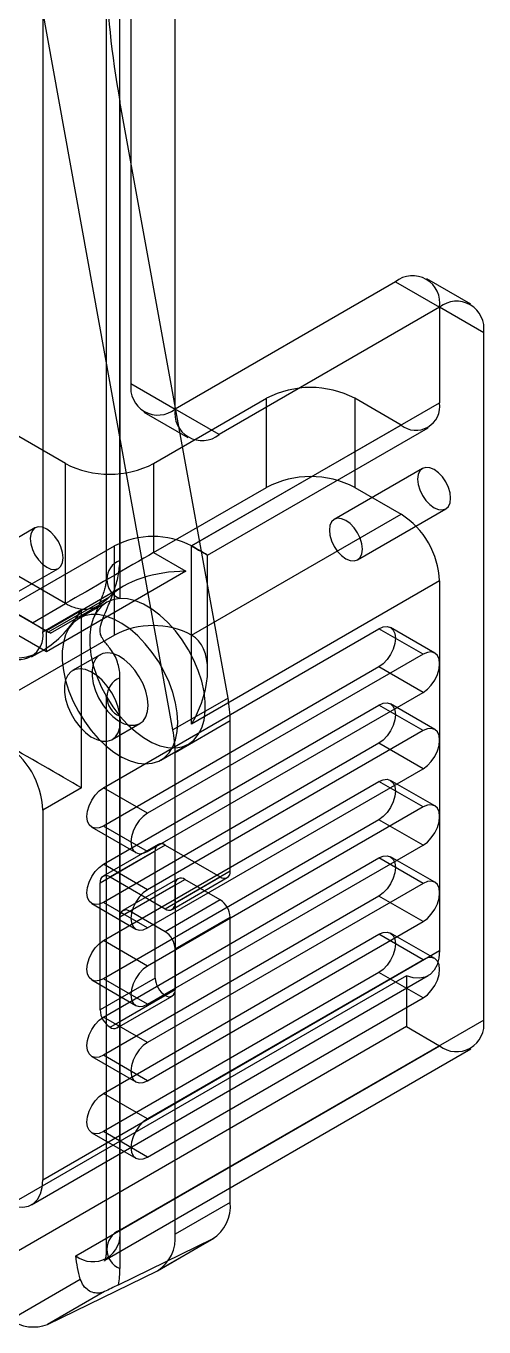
# Model space of a CAD drawing. Header units: millimetres. Extents: x -67 to 338, y -112 to 327.
# Drawn here: x -12.8 to 16.6, y -111.6 to -28.1 of the extents above; entities that cross this region are included whole.
import ezdxf

# ---------------------------------------------------------------- set-up
doc = ezdxf.new("R2010")
doc.units = ezdxf.units.MM

msp = doc.modelspace()

# ---------------------------------------------------------------- linework, layer by layer
at = {"color": 7, "linetype": 'Continuous', "lineweight": 25}
for p, q in [((-3.192, -52.709), (-3.192, -21.272)), ((-6.02, -22.497), (-6.02, -51.076)), ((-6.727, -62.412), (-6.727, -23.313)), ((-7.606, -24.538), (-7.606, -63.636)), ((-11.677, -25.763), (-11.677, -66.998)), ((-3.331, -73.28), (-11.746, -26.835)), ((0.205, -71.239), (-6.727, -32.98)), ((-6.727, -32.98), (-6.727, -64.861)), ((10.951, -44.545), (-3.192, -52.709)), ((10.951, -44.545), (13.779, -46.178)), ((15.779, -45.98), (12.95, -44.347)), ((13.779, -46.178), (-0.363, -54.342)), ((13.779, -46.179), (13.779, -52.303)), ((16.607, -47.811), (13.779, -46.179)), ((16.607, -91.905), (16.607, -47.811)), ((-10.227, -56.202), (-22.248, -49.262)), ((-6.02, -51.076), (-3.192, -52.709)), ((-4.57, -56.202), (2.677, -52.017)), ((-2.131, -61.487), (13.779, -52.303)), ((2.677, -57.733), (2.677, -52.017)), ((11.304, -53.732), (8.334, -52.017)), ((8.334, -52.017), (8.334, -57.733)), ((-5.191, -52.907), (-2.363, -54.54)), ((-0.363, -54.342), (-3.192, -52.709)), ((11.304, -53.732), (-2.131, -61.488)), ((-1.106, -62.079), (13.054, -53.905)), ((-11.45, -68.279), (-33.268, -55.683)), ((-29.268, -56.64), (-11.45, -66.927)), ((-10.227, -65.183), (-10.227, -56.202)), ((-4.57, -56.202), (-4.57, -61.917)), ((12.676, -56.515), (7.019, -59.781)), ((-10.227, -65.183), (-22.248, -58.244)), ((-4.57, -61.917), (2.677, -57.733)), ((8.334, -57.733), (11.304, -59.448)), ((8.519, -62.379), (14.175, -59.113)), ((-12.349, -66.408), (-24.369, -59.469)), ((-2.131, -67.204), (11.304, -59.448)), ((-12.179, -60.333), (-15.008, -61.965)), ((-14.152, -65.57), (-7.081, -61.488)), ((-7.081, -67.204), (-7.081, -61.488)), ((-2.131, -72.919), (-2.131, -61.487)), ((-4.57, -61.917), (-2.5, -63.113)), ((-1.106, -69.469), (-1.106, -62.079)), ((-13.508, -64.564), (-10.679, -62.931)), ((-2.5, -63.113), (-11.45, -68.279)), ((-6.5, -64.069), (-11.45, -66.927)), ((13.779, -63.734), (-2.131, -72.919)), ((13.779, -63.734), (13.779, -87.443)), ((-11.313, -67.005), (-7.399, -64.746)), ((-12.349, -66.408), (-10.227, -65.183)), ((-11.677, -66.998), (-9.202, -65.569)), ((-11.177, -67.084), (-8.102, -65.309)), ((-7.584, -65.104), (-9.352, -66.125)), ((-9.202, -77.001), (-9.202, -65.569)), ((13.468, -68.355), (10.64, -66.722)), ((-7.081, -67.204), (-14.152, -71.286)), ((-11.45, -68.279), (-11.45, -66.927)), ((-7.788, -77.001), (9.89, -66.796)), ((12.718, -68.429), (9.89, -66.796)), ((-12.402, -68.601), (-11.677, -68.182)), ((-8.002, -68.463), (-9.77, -69.484)), ((9.89, -69.246), (-7.788, -79.451)), ((12.718, -68.429), (-4.959, -78.634)), ((12.718, -70.878), (9.89, -69.246)), ((-6.727, -105.375), (-6.727, -69.951)), ((-4.959, -81.083), (12.718, -70.878)), ((-7.788, -81.9), (9.89, -71.695)), ((-7.606, -71.176), (-7.606, -106.6)), ((0.205, -71.239), (-3.331, -73.28)), ((12.718, -73.328), (9.89, -71.695)), ((13.468, -73.254), (10.64, -71.621)), ((-6.727, -72.4), (-6.727, -107.825)), ((-7.22, -73.901), (-5.452, -72.88)), ((12.718, -73.328), (-4.959, -83.533)), ((0.344, -72.713), (-3.192, -74.754)), ((0.344, -82.348), (0.344, -72.713)), ((9.89, -74.145), (-7.788, -84.35)), ((-4.102, -75.218), (-2.335, -74.198)), ((12.718, -75.778), (9.89, -74.145)), ((-3.192, -84.389), (-3.192, -74.754)), ((-4.959, -85.983), (12.718, -75.778)), ((-7.788, -86.8), (9.89, -76.594)), ((12.718, -78.227), (9.89, -76.594)), ((13.468, -78.153), (10.64, -76.52)), ((-9.202, -77.001), (-11.677, -78.43)), ((-4.959, -78.634), (-7.788, -77.001)), ((12.718, -78.227), (-4.959, -88.432)), ((-11.677, -78.43), (-11.677, -102.139)), ((9.89, -79.044), (-7.788, -89.249)), ((12.718, -80.677), (9.89, -79.044)), ((-8.538, -79.525), (-5.709, -81.158)), ((-4.959, -81.083), (-7.788, -79.451)), ((-4.278, -80.63), (-7.813, -82.671)), ((-3.828, -80.674), (-7.363, -82.715)), ((-4.959, -90.882), (12.718, -80.677)), ((-3.828, -80.674), (-0.292, -82.715)), ((-8, -83.083), (-4.464, -81.042)), ((-7.788, -91.699), (9.89, -81.494)), ((-4.464, -89.207), (-4.464, -81.042)), ((12.718, -83.127), (9.89, -81.494)), ((13.468, -83.052), (10.64, -81.419)), ((-4.959, -83.533), (-7.788, -81.9)), ((0.344, -82.348), (-3.192, -84.389)), ((-8, -91.248), (-8, -83.083)), ((-7.363, -82.715), (-3.828, -84.756)), ((-3.192, -83.246), (-6.727, -85.287)), ((-3.005, -82.834), (-6.541, -84.875)), ((-6.091, -84.92), (-2.555, -82.879)), ((12.718, -83.127), (-4.959, -93.332)), ((-3.828, -84.756), (-0.292, -82.715)), ((-3.378, -84.801), (0.158, -82.76)), ((-3.192, -83.246), (-3.192, -89.942)), ((-0.292, -84.185), (-2.555, -82.879)), ((9.89, -83.943), (-7.788, -94.148)), ((-0.292, -84.185), (-3.828, -86.226)), ((12.718, -85.576), (9.89, -83.943)), ((-8.538, -84.424), (-5.709, -86.057)), ((-4.959, -85.983), (-7.788, -84.35)), ((-3.828, -86.226), (-6.091, -84.92)), ((-6.727, -85.287), (-6.727, -91.983)), ((-4.959, -95.781), (12.718, -85.576)), ((-3.192, -87.328), (0.344, -85.287)), ((0.344, -103.587), (0.344, -85.287)), ((-7.788, -96.598), (9.89, -86.393)), ((12.718, -88.026), (9.89, -86.393)), ((13.468, -87.951), (10.64, -86.319)), ((-11.677, -102.139), (13.779, -87.443)), ((-4.959, -88.432), (-7.788, -86.8)), ((-3.192, -105.628), (-3.192, -87.328)), ((12.718, -88.026), (-4.959, -98.231)), ((11.658, -89.047), (-13.798, -103.743)), ((-12.402, -103.741), (13.054, -89.046)), ((-4.464, -89.207), (-8, -91.248)), ((9.89, -88.843), (-7.788, -99.048)), ((-4.959, -90.882), (-7.788, -89.249)), ((12.718, -90.475), (9.89, -88.843)), ((11.658, -89.047), (11.658, -92.313)), ((-8.538, -89.323), (-5.709, -90.956)), ((-6.727, -91.983), (-3.192, -89.942)), ((-7.363, -92.351), (-3.828, -90.31)), ((-6.914, -92.395), (-3.378, -90.354)), ((-4.959, -100.68), (12.718, -90.475)), ((-4.959, -93.332), (-7.788, -91.699)), ((11.658, -92.313), (-13.798, -107.009)), ((16.607, -91.905), (-6.727, -105.375)), ((11.658, -92.313), (13.779, -93.538)), ((-9.556, -107.009), (13.779, -93.538)), ((-8.538, -94.223), (-5.709, -95.855)), ((-4.959, -95.781), (-7.788, -94.148)), ((-7.556, -107.207), (15.779, -93.736)), ((-4.959, -98.231), (-7.788, -96.598)), ((-8.538, -99.122), (-5.709, -100.755)), ((-4.959, -100.68), (-7.788, -99.048)), ((0.344, -103.587), (-3.192, -105.628)), ((-6.82, -108.875), (-0.793, -105.93)), ((-4.329, -107.971), (-0.793, -105.93)), ((-4.227, -107.917), (-0.692, -105.876)), ((-11.368, -111.411), (-4.329, -107.971)), ((-13.766, -111.109), (-9.274, -108.516)), ((-7.725, -109.308), (-11.368, -111.411))]:
    msp.add_line(p, q, dxfattribs=at)
at = {"color": 7, "linetype": 'Continuous', "lineweight": 25, "flags": 128}
for points in [[(14.486, -58.427), (14.45, -58.089), (14.344, -57.732), (14.175, -57.381), (13.956, -57.06), (13.7, -56.79), (13.425, -56.59), (13.151, -56.473), (12.895, -56.448), (12.675, -56.515), (12.507, -56.672), (12.401, -56.906), (12.365, -57.202), (12.401, -57.54), (12.507, -57.897), (12.675, -58.248), (12.895, -58.569), (13.151, -58.839), (13.425, -59.039), (13.7, -59.156), (13.956, -59.181), (14.175, -59.113), (14.344, -58.957), (14.45, -58.723), (14.486, -58.427)], [(8.829, -61.692), (8.793, -61.354), (8.687, -60.998), (8.519, -60.647), (8.299, -60.325), (8.043, -60.055), (7.769, -59.855), (7.494, -59.738), (7.238, -59.713), (7.019, -59.781), (6.85, -59.937), (6.744, -60.172), (6.708, -60.468), (6.744, -60.806), (6.85, -61.162), (7.019, -61.513), (7.238, -61.835), (7.494, -62.105), (7.769, -62.305), (8.043, -62.422), (8.299, -62.447), (8.519, -62.379), (8.687, -62.223), (8.793, -61.988), (8.829, -61.692)], [(-10.369, -62.244), (-10.405, -61.906), (-10.511, -61.55), (-10.679, -61.199), (-10.899, -60.877), (-11.155, -60.607), (-11.429, -60.407), (-11.704, -60.29), (-11.96, -60.265), (-12.179, -60.333), (-12.348, -60.489), (-12.454, -60.723), (-12.49, -61.019), (-12.454, -61.357), (-12.348, -61.714), (-12.179, -62.065), (-11.96, -62.386), (-11.704, -62.656), (-11.429, -62.856), (-11.155, -62.973), (-10.899, -62.999), (-10.679, -62.931), (-10.511, -62.774), (-10.405, -62.54), (-10.369, -62.244)], [(-6.727, -64.861), (-7.175, -64.933), (-7.578, -65.101), (-7.927, -65.362), (-8.215, -65.711), (-8.436, -66.141), (-8.586, -66.643), (-8.662, -67.207), (-8.662, -67.82), (-8.586, -68.472), (-8.436, -69.147), (-8.215, -69.833), (-7.927, -70.514), (-7.578, -71.179), (-7.175, -71.812), (-6.727, -72.4)], [(-6.727, -72.4), (-6.245, -72.93), (-5.738, -73.394), (-5.214, -73.781), (-4.685, -74.085), (-4.162, -74.298), (-3.655, -74.418), (-3.174, -74.44), (-2.73, -74.366), (-2.331, -74.196), (-1.985, -73.933), (-1.7, -73.584), (-1.48, -73.155), (-1.332, -72.655), (-1.256, -72.094), (-1.256, -71.484), (-1.332, -70.836), (-1.48, -70.164), (-1.7, -69.482), (-1.985, -68.803), (-2.331, -68.141), (-2.73, -67.51), (-3.174, -66.923), (-3.655, -66.391), (-4.162, -65.925), (-4.685, -65.534), (-5.214, -65.227), (-5.738, -65.01), (-6.245, -64.887), (-6.727, -64.861)], [(-3.015, -72.815), (-3.051, -72.197), (-3.159, -71.55), (-3.336, -70.886), (-3.579, -70.217), (-3.883, -69.558), (-4.243, -68.92), (-4.651, -68.316), (-5.1, -67.758), (-5.58, -67.257), (-6.082, -66.822), (-6.598, -66.462), (-7.115, -66.184), (-7.625, -65.994), (-8.118, -65.894), (-8.583, -65.888), (-9.013, -65.974), (-9.397, -66.152), (-9.73, -66.418), (-10.005, -66.767), (-10.216, -67.192), (-10.358, -67.684), (-10.43, -68.235), (-10.43, -68.833), (-10.358, -69.467), (-10.216, -70.124), (-10.005, -70.792), (-9.73, -71.458), (-9.397, -72.108), (-9.013, -72.73), (-8.583, -73.313), (-8.118, -73.844), (-7.625, -74.313), (-7.115, -74.711), (-6.598, -75.031), (-6.082, -75.266), (-5.58, -75.411), (-5.1, -75.464), (-4.651, -75.424), (-4.243, -75.291), (-3.883, -75.069), (-3.579, -74.761), (-3.336, -74.373), (-3.159, -73.913), (-3.051, -73.391), (-3.015, -72.815)], [(9.89, -66.796), (10.164, -66.679), (10.42, -66.654), (10.64, -66.722), (10.808, -66.878), (10.914, -67.112), (10.951, -67.408), (10.914, -67.746), (10.808, -68.103), (10.64, -68.454), (10.42, -68.775), (10.164, -69.045), (9.89, -69.246)], [(-4.924, -71.713), (-4.961, -71.272), (-5.07, -70.807), (-5.247, -70.337), (-5.485, -69.88), (-5.773, -69.455), (-6.101, -69.081), (-6.454, -68.771), (-6.818, -68.539), (-7.179, -68.395), (-7.521, -68.344), (-7.831, -68.388), (-8.095, -68.526), (-8.304, -68.751), (-8.448, -69.055), (-8.521, -69.425), (-8.521, -69.847), (-8.448, -70.302), (-8.304, -70.772), (-8.095, -71.238), (-7.831, -71.681), (-7.521, -72.083), (-7.179, -72.427), (-6.818, -72.698), (-6.454, -72.888), (-6.101, -72.986), (-5.773, -72.989), (-5.485, -72.898), (-5.247, -72.716), (-5.07, -72.449), (-4.961, -72.11), (-4.924, -71.713)], [(12.718, -70.878), (12.993, -70.678), (13.249, -70.408), (13.468, -70.087), (13.637, -69.736), (13.743, -69.379), (13.779, -69.041), (13.743, -68.745), (13.637, -68.511), (13.468, -68.355), (13.249, -68.287), (12.993, -68.312), (12.718, -68.429)], [(-6.692, -72.733), (-6.729, -72.293), (-6.838, -71.828), (-7.015, -71.357), (-7.253, -70.9), (-7.541, -70.476), (-7.869, -70.101), (-8.222, -69.792), (-8.586, -69.56), (-8.947, -69.416), (-9.289, -69.364), (-9.599, -69.409), (-9.863, -69.546), (-10.071, -69.772), (-10.215, -70.076), (-10.289, -70.446), (-10.289, -70.867), (-10.215, -71.322), (-10.071, -71.793), (-9.863, -72.259), (-9.599, -72.702), (-9.289, -73.103), (-8.947, -73.447), (-8.586, -73.719), (-8.222, -73.908), (-7.869, -74.006), (-7.541, -74.01), (-7.253, -73.919), (-7.015, -73.736), (-6.838, -73.47), (-6.729, -73.131), (-6.692, -72.733)], [(9.89, -71.695), (10.164, -71.578), (10.42, -71.553), (10.64, -71.621), (10.808, -71.777), (10.914, -72.012), (10.951, -72.308), (10.914, -72.646), (10.808, -73.002), (10.64, -73.353), (10.42, -73.675), (10.164, -73.945), (9.89, -74.145)], [(12.718, -75.778), (12.993, -75.577), (13.249, -75.307), (13.468, -74.986), (13.637, -74.635), (13.743, -74.278), (13.779, -73.941), (13.743, -73.644), (13.637, -73.41), (13.468, -73.254), (13.249, -73.186), (12.993, -73.211), (12.718, -73.328)], [(9.89, -76.594), (10.164, -76.478), (10.42, -76.452), (10.64, -76.52), (10.808, -76.677), (10.914, -76.911), (10.951, -77.207), (10.914, -77.545), (10.808, -77.901), (10.64, -78.252), (10.42, -78.574), (10.164, -78.844), (9.89, -79.044)], [(-7.788, -79.451), (-8.062, -79.567), (-8.318, -79.593), (-8.538, -79.525), (-8.706, -79.369), (-8.812, -79.134), (-8.848, -78.838), (-8.812, -78.5), (-8.706, -78.144), (-8.538, -77.793), (-8.318, -77.471), (-8.062, -77.201), (-7.788, -77.001)], [(12.718, -80.677), (12.993, -80.477), (13.249, -80.207), (13.468, -79.885), (13.637, -79.534), (13.743, -79.178), (13.779, -78.84), (13.743, -78.544), (13.637, -78.309), (13.468, -78.153), (13.249, -78.085), (12.993, -78.111), (12.718, -78.227)], [(-4.959, -78.634), (-5.234, -78.834), (-5.49, -79.104), (-5.709, -79.426), (-5.878, -79.777), (-5.984, -80.133), (-6.02, -80.471), (-5.984, -80.767), (-5.878, -81.001), (-5.709, -81.158), (-5.49, -81.226), (-5.234, -81.2), (-4.959, -81.083)], [(9.89, -81.494), (10.164, -81.377), (10.42, -81.352), (10.64, -81.419), (10.808, -81.576), (10.914, -81.81), (10.951, -82.106), (10.914, -82.444), (10.808, -82.801), (10.64, -83.152), (10.42, -83.473), (10.164, -83.743), (9.89, -83.943)], [(-7.788, -84.35), (-8.062, -84.467), (-8.318, -84.492), (-8.538, -84.424), (-8.706, -84.268), (-8.812, -84.034), (-8.848, -83.737), (-8.812, -83.4), (-8.706, -83.043), (-8.538, -82.692), (-8.318, -82.371), (-8.062, -82.101), (-7.788, -81.9)], [(12.718, -85.576), (12.993, -85.376), (13.249, -85.106), (13.468, -84.784), (13.637, -84.433), (13.743, -84.077), (13.779, -83.739), (13.743, -83.443), (13.637, -83.209), (13.468, -83.052), (13.249, -82.984), (12.993, -83.01), (12.718, -83.127)], [(-4.959, -83.533), (-5.234, -83.733), (-5.49, -84.003), (-5.709, -84.325), (-5.878, -84.676), (-5.984, -85.032), (-6.02, -85.37), (-5.984, -85.666), (-5.878, -85.901), (-5.709, -86.057), (-5.49, -86.125), (-5.234, -86.099), (-4.959, -85.983)], [(9.89, -86.393), (10.164, -86.276), (10.42, -86.251), (10.64, -86.319), (10.808, -86.475), (10.914, -86.709), (10.951, -87.005), (10.914, -87.343), (10.808, -87.7), (10.64, -88.051), (10.42, -88.372), (10.164, -88.642), (9.89, -88.843)], [(-7.788, -89.249), (-8.062, -89.366), (-8.318, -89.391), (-8.538, -89.323), (-8.706, -89.167), (-8.812, -88.933), (-8.848, -88.637), (-8.812, -88.299), (-8.706, -87.942), (-8.538, -87.591), (-8.318, -87.27), (-8.062, -87), (-7.788, -86.8)], [(13.779, -87.443), (13.74, -87.928), (13.623, -88.352), (13.433, -88.701), (13.175, -88.966), (12.858, -89.136), (12.491, -89.208), (12.087, -89.178), (11.658, -89.047)], [(-4.959, -88.432), (-5.234, -88.633), (-5.49, -88.903), (-5.709, -89.224), (-5.878, -89.575), (-5.984, -89.932), (-6.02, -90.269), (-5.984, -90.566), (-5.878, -90.8), (-5.709, -90.956), (-5.49, -91.024), (-5.234, -90.999), (-4.959, -90.882)], [(12.718, -90.475), (12.993, -90.275), (13.249, -90.005), (13.468, -89.684), (13.637, -89.333), (13.743, -88.976), (13.779, -88.638), (13.743, -88.342), (13.637, -88.108), (13.468, -87.952), (13.249, -87.884), (12.993, -87.909), (12.718, -88.026)], [(-7.788, -94.148), (-8.062, -94.265), (-8.318, -94.29), (-8.538, -94.223), (-8.706, -94.066), (-8.812, -93.832), (-8.848, -93.536), (-8.812, -93.198), (-8.706, -92.841), (-8.538, -92.49), (-8.318, -92.169), (-8.062, -91.899), (-7.788, -91.699)], [(-4.959, -93.332), (-5.234, -93.532), (-5.49, -93.802), (-5.709, -94.123), (-5.878, -94.474), (-5.984, -94.831), (-6.02, -95.169), (-5.984, -95.465), (-5.878, -95.699), (-5.709, -95.855), (-5.49, -95.923), (-5.234, -95.898), (-4.959, -95.781)], [(-7.788, -99.048), (-8.062, -99.164), (-8.318, -99.19), (-8.538, -99.122), (-8.706, -98.966), (-8.812, -98.731), (-8.848, -98.435), (-8.812, -98.097), (-8.706, -97.741), (-8.538, -97.39), (-8.318, -97.068), (-8.062, -96.798), (-7.788, -96.598)], [(-4.959, -98.231), (-5.234, -98.431), (-5.49, -98.701), (-5.709, -99.023), (-5.878, -99.374), (-5.984, -99.73), (-6.02, -100.068), (-5.984, -100.364), (-5.878, -100.598), (-5.709, -100.755), (-5.49, -100.823), (-5.234, -100.797), (-4.959, -100.68)], [(-13.798, -103.743), (-13.369, -103.873), (-12.965, -103.903), (-12.598, -103.831), (-12.281, -103.661), (-12.023, -103.397), (-11.833, -103.047), (-11.716, -102.623), (-11.677, -102.139)]]:
    msp.add_lwpolyline(points, dxfattribs=at)
at = {"color": 7, "linetype": 'Continuous', "lineweight": 25}
for centre, radius, start, end in [((12.046, -45.914), 1.753, 351.31468, 128.67457), ((14.874, -47.547), 1.753, 351.31506, 128.67419), ((-4.287, -51.341), 1.753, 171.31506, 308.67419), ((5.506, -57.446), 6.121, 62.48054, 117.51946), ((12.263, -52.534), 1.534, 231.32543, 8.68532), ((-1.459, -52.974), 1.753, 171.31468, 308.67457), ((-7.399, -50.773), 6.121, 242.48054, 297.51946), ((5.506, -63.162), 6.121, 62.48054, 117.51946), ((8.428, -63.966), 5.356, 2.4764, 57.5236), ((-4.606, -66.238), 5.356, 62.48054, 117.51946), ((-6.262, -63.636), 1.31, 110.78342, 249.21658), ((-4.606, -71.954), 5.356, 62.48054, 117.51946), ((-13.193, -67.23), 1.534, 231.32581, 8.68494), ((-6.262, -71.176), 1.31, 110.78342, 249.21658), ((-7.951, -72.752), 8.295, 0.27307, 10.51125), ((-11.487, -74.793), 8.295, 0.27307, 10.51125), ((-17.027, -78.661), 5.356, 2.4763, 57.5237), ((-4.076, -80.979), 0.393, 50.79671, 189.21404), ((-0.044, -82.411), 0.393, 230.79671, 9.21404), ((-7.612, -83.02), 0.393, 50.79671, 189.21404), ((-2.804, -83.184), 0.393, 50.79671, 189.21404), ((-1.038, -85.35), 1.383, 2.60548, 57.39452), ((-6.339, -85.225), 0.393, 50.79671, 189.21404), ((-3.58, -84.452), 0.393, 230.79671, 9.21404), ((-4.573, -87.391), 1.383, 2.60548, 57.39452), ((-3.083, -89.144), 1.383, 182.60548, 237.39452), ((-3.58, -90.005), 0.393, 230.79671, 9.21404), ((-6.618, -91.185), 1.383, 182.60548, 237.39452), ((-7.115, -92.046), 0.393, 230.79671, 9.21404), ((14.874, -92.169), 1.753, 231.32581, 8.68494), ((-2.093, -103.852), 2.452, 302.01765, 6.19886), ((-8.46, -105.64), 1.753, 231.32581, 8.68494), ((-6.262, -106.6), 1.31, 110.78342, 249.21658), ((-5.629, -105.893), 2.452, 302.01765, 6.19886), ((-12.39, -107.851), 5.663, 349.58303, 0.26941), ((-12.282, -108.994), 2.584, 234.94884, 290.71155)]:
    msp.add_arc(centre, radius, start, end, dxfattribs=at)
for centre, major_axis, ratio, start_param, end_param in [((-4.606, -31.755), (-1.963, 11.766), 0.192806, 0.883508, 1.642855), ((-4.606, -60.059), (3.5, -2.021), 0.00007, 5.497828, 7.068624), ((-7.399, -63.551), (4, 2.31), 0.00007, 0.785358, 2.356154), ((-2.5, -66.379), (5.657, 0), 0.577382, 1.570796, 2.617994), ((-11.677, -64.141), (2.475, 4.287), 0.577335, 3.141633, 4.71243), ((-15.177, -64.775), (4, -2.31), 0.00007, 5.497828, 6.545025), ((-7.45, -69.236), (4, -2.31), 0.00007, 3.141633, 3.403433), ((-4.606, -71.49), (2.475, 4.287), 0.577335, 4.71243, 6.283226), ((-11.677, -75.572), (3.5, -2.021), 0.00007, 0.785439, 2.356235)]:
    msp.add_ellipse(centre, major_axis=major_axis, ratio=ratio, start_param=start_param, end_param=end_param, dxfattribs=at)
for points, knots in [([(-6.727, -69.951), (-6.727, -69.912), (-6.731, -69.541), (-6.83, -69.027), (-7.07, -68.484), (-7.366, -68.029), (-7.694, -67.662), (-7.943, -67.292), (-8.021, -66.95), (-7.953, -66.49), (-7.733, -65.922), (-7.416, -65.183), (-7.087, -64.343), (-6.795, -63.362), (-6.751, -62.741), (-6.727, -62.412)], [0, 0, 0, 0, 0.014357, 0.136688, 0.20941, 0.28314, 0.396581, 0.456407, 0.497428, 0.538669, 0.609554, 0.68192, 0.782532, 0.884946, 1, 1, 1, 1]), ([(-7.606, -63.632), (-7.606, -63.648), (-7.607, -63.69), (-7.619, -63.828), (-7.659, -64.05), (-7.739, -64.354), (-7.869, -64.746), (-8.065, -65.258), (-8.279, -65.74), (-8.41, -66.067), (-8.449, -66.162)], [0, 0, 0, 0, 0.052276, 0.136694, 0.234902, 0.355974, 0.487282, 0.658683, 0.900162, 1, 1, 1, 1]), ([(-7.399, -64.746), (-7.517, -64.858), (-7.756, -65.085), (-8.234, -65.413), (-8.861, -65.614), (-9.57, -65.518), (-10.04, -65.279), (-10.227, -65.183)], [0, 0, 0, 0, 0.131115, 0.266616, 0.531205, 0.813017, 1, 1, 1, 1]), ([(-7.599, -71.142), (-7.598, -71.144), (-7.596, -71.149), (-7.613, -71.109), (-7.609, -71.105), (-7.607, -71.154), (-7.606, -71.173)], [0, 0, 0, 0, 0.126404, 0.462129, 0.790406, 1, 1, 1, 1]), ([(-7.606, -106.6), (-7.607, -106.66), (-7.609, -106.832), (-7.636, -107.059), (-7.68, -107.246), (-7.72, -107.346), (-7.734, -107.365), (-7.7, -107.317), (-7.627, -107.25), (-7.571, -107.216), (-7.555, -107.207)], [0, 0, 0, 0, 0.071993, 0.205455, 0.338815, 0.473753, 0.613581, 0.764119, 0.93553, 1, 1, 1, 1]), ([(-9.274, -108.516), (-9.338, -108.267), (-9.467, -107.77), (-9.524, -107.265), (-9.555, -107.011), (-9.556, -107.009)], [0, 0, 0, 0, 0.496632, 0.995184, 1, 1, 1, 1]), ([(-7.725, -109.308), (-7.837, -109.348), (-8.062, -109.43), (-8.42, -109.399), (-8.768, -109.242), (-9.085, -108.953), (-9.211, -108.661), (-9.274, -108.516)], [0, 0, 0, 0, 0.190548, 0.386028, 0.586728, 0.793695, 1, 1, 1, 1]), ([(-6.82, -108.875), (-6.982, -108.953), (-7.305, -109.11), (-7.585, -109.242), (-7.725, -109.308)], [0, 0, 0, 0, 0.498843, 1, 1, 1, 1])]:
    msp.add_open_spline(points, degree=3, knots=knots, dxfattribs=at)

doc.saveas('drawing.dxf')
